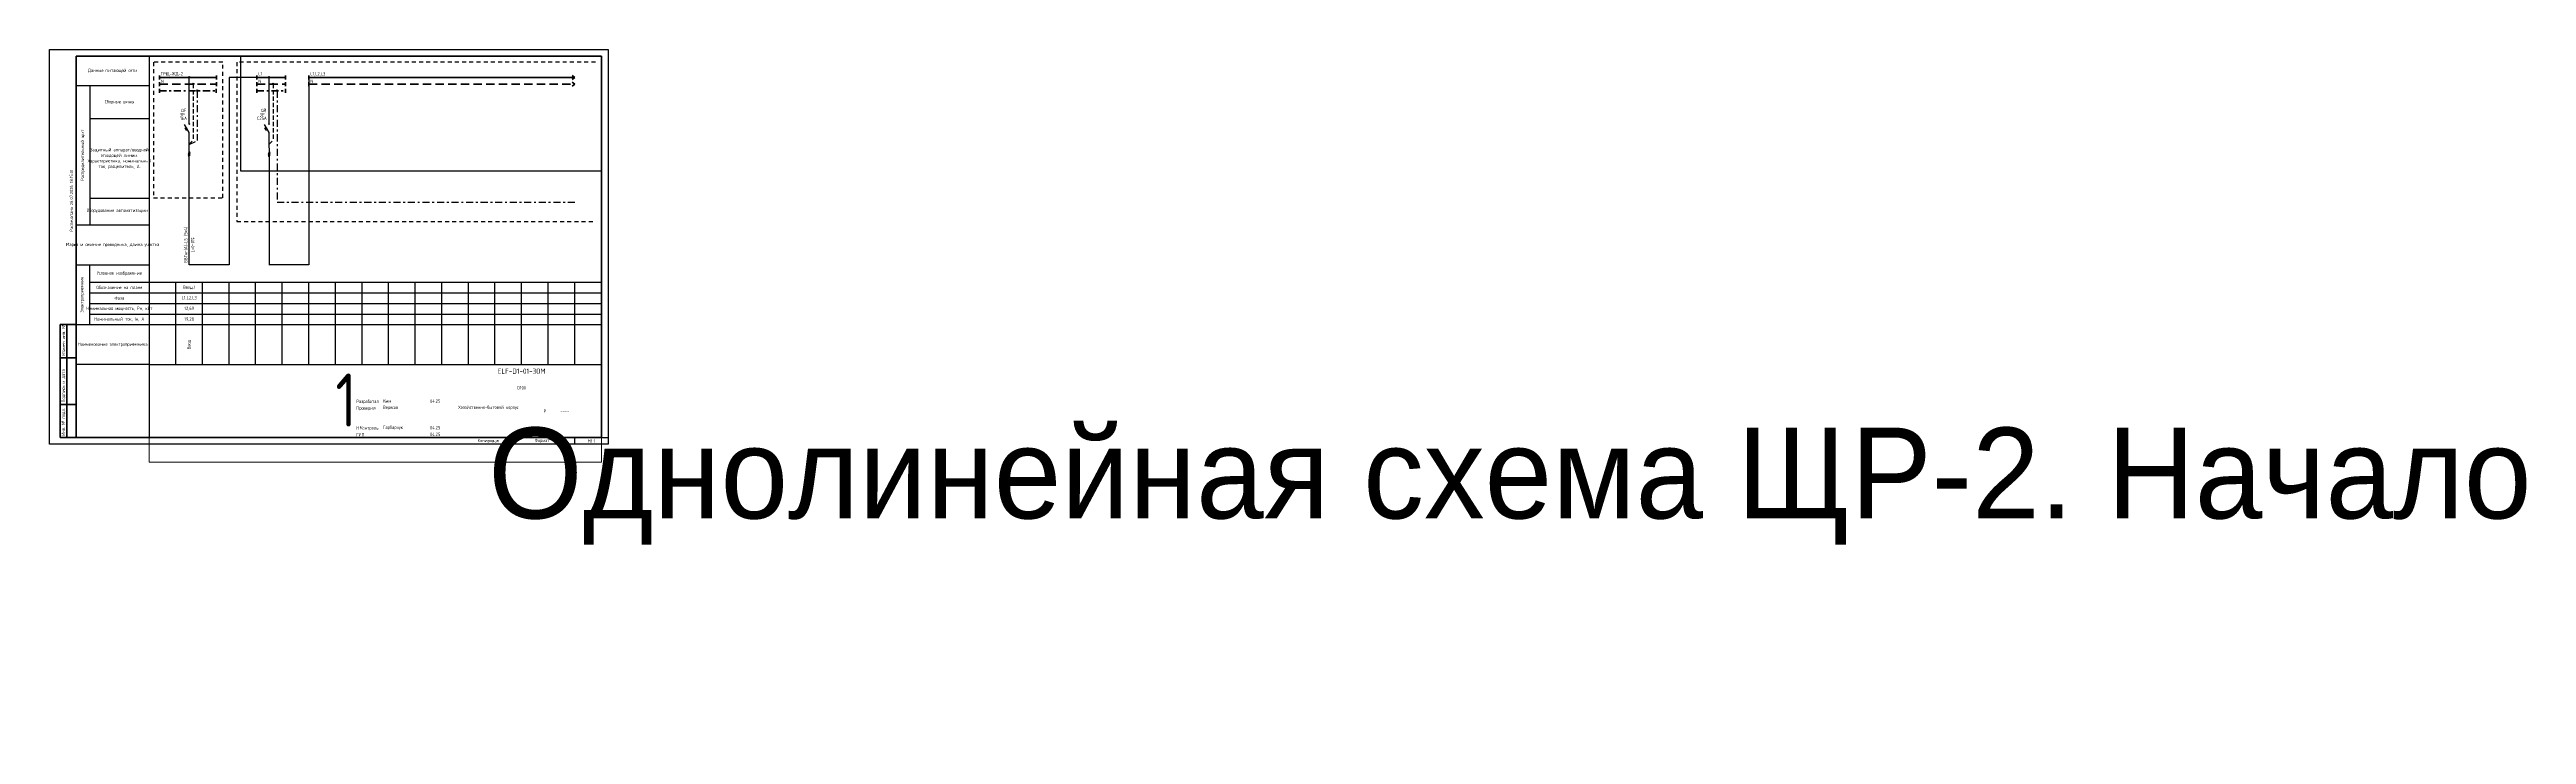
# Paper-space layout 'ЩР' of a CAD drawing. Header units: millimetres. Extents: x 0 to 1863, y -218 to 297.
# The model-space entities are those that its viewports show. They can reach past a viewport. Long polylines and large blocks are cut down to what shows.
import ezdxf
from ezdxf.enums import TextEntityAlignment as Align

# ---------------------------------------------------------------- set-up
doc = ezdxf.new("R2018")
doc.units = ezdxf.units.MM
for name, pattern in [('HIDDEN2', [4.7625, 3.175, -1.5875]), ('JIS_02_0.7', [1.35, 0.75, -0.6]), ('Штрихштриховая', [10.936111, 5.291667, -2.116667, 1.411111, -2.116667])]:
    doc.linetypes.add(name, pattern=pattern)
doc.layers.add('0-Область подсчета', color=152, linetype='Continuous', plot=False, transparency=0.5)
doc.layers.add('0_UNC Defpoints ЭОМ', color=6, linetype='Continuous', plot=False)
for name, color, linetype in [('0_Рамка', 7, 'Continuous'), ('SX_TABLE', 7, 'Continuous'), ('Нумерация QF', 7, 'Continuous')]:
    doc.layers.add(name, color=color, linetype=linetype)
doc.styles.get("Standard").update_dxf_attribs({"font": 'arial.ttf'})
doc.styles.add('SX_GOST', font='GOST2304A_0.ttf')
doc.styles.add('UNC_A', font='GOST2304A_0.ttf')
doc.styles.add('Unecom', font='GOST2304A_0.ttf', dxfattribs={"height": 2.5})
doc.styles.add('СПДС', font='isocpeur.ttf', dxfattribs={"width": 0.8, "height": 2.5})

# ---------------------------------------------------------------- blocks, each defined once
blk = doc.blocks.new('*U166')
at = {"lineweight": 60, "ltscale": 10}
for p, q in [((20, 292), (415, 292)), ((20, 5), (20, 292)), ((415, 292), (415, 5)), ((8, 90), (20, 90)), ((8, 5), (8, 90)), ((13, 90), (13, 5)), ((20, 90), (20, 5)), ((20, 90), (20, 5)), ((8, 65), (20, 65)), ((8, 30), (20, 30)), ((20, 5), (8, 5)), ((415, 5), (20, 5))]:
    blk.add_line(p, q, dxfattribs=at)
at = {"layer": '0_UNC Defpoints ЭОМ', "ltscale": 10}
blk.add_lwpolyline([(420, 0), (0, 0), (0, 297), (420, 297)], close=True, dxfattribs=at)
at = {"layer": '0_UNC Defpoints ЭОМ', "lineweight": 30}
blk.add_lwpolyline([(395, 5), (420, 5), (420, 0), (395, 0)], close=True, dxfattribs=at)
at = {"char_height": 2.5, "attachment_point": 4, "rotation": 90, "style": 'Unecom'}
for s, insert, width in [('{\\fGOST type A|b0|i1|c204|p34; }Взамен инв. №', (10.5, 65), 25), (' Подпись и дата', (10.5, 30), 35), (' Инв. № подл.', (10.5, 5), 24.419)]:
    blk.add_mtext(s, dxfattribs=dict(at, insert=insert, width=width))
at = {"style": 'Unecom'}
for s, insert, char_height, width, attachment_point, line_spacing_factor in [('ELF-D1-01-ЭОМ', (355, 55), 4, 120, 5, 2), ('D100', (355, 42.5), 2.5, 115, 5, 1.5), ('Разработал', (230.7, 32), 2.5, 20, 4, 2), ('Проверил', (230.7, 27), 2.5, 20, 4, 2), ('Ким', (250.8, 32.5), 2.5, 19.921, 4, 2), ('Вересов', (250.8, 27.5), 2.5, 19.921, 4, 2), ('04.25', (290, 32.5), 2.5, 10, 5, 2), ('Хозяйственно-бытовой корпус', (330, 27.5), 2.5, 70, 5, 1.5), ('Р', (372.5, 25), 2.5, 15, 5, 2), ('Н.Контроль', (230.7, 12), 2.5, 20, 4, 2), ('ГИП', (230.7, 7.3), 2.5, 20, 4, 2), ('----', (250.8, 7), 2.5, 19.921, 4, 2), ('Гарбарчук', (250.8, 12.5), 2.5, 19.921, 4, 2), ('04.25', (290, 12.5), 2.5, 10, 5, 2), ('04.25', (290, 7.5), 2.5, 10, 5, 2)]:
    blk.add_mtext(s, dxfattribs=dict(at, insert=insert, char_height=char_height, width=width, attachment_point=attachment_point, line_spacing_factor=line_spacing_factor))
at = {"char_height": 2.5, "attachment_point": 4, "style": 'Unecom'}
for s, insert, width in [('Формат  ', (364.9, 2.6), 50), ('\\pi1; ', (250, -133.2), 20), ('\\pi1; ', (250, -133.2), 20), ('\\pxi0.4; ', (250, -133.2), 20), ('\\pi1; ', (512.5, -218.3), 20), ('\\pi1; ', (512.5, -218.3), 20), ('\\pxi0.4; ', (512.5, -218.3), 20)]:
    blk.add_mtext(s, dxfattribs=dict(at, insert=insert, width=width))
at = {"style": 'Unecom'}
blk.add_attdef('ЛИСТ_№', text='', height=2.5, dxfattribs=at).set_placement((387.5, 25), align=Align.MIDDLE_CENTER)
blk.add_attdef('КОЛ-ВО_ЛИСТОВ', text='', height=2.5, dxfattribs=at).set_placement((404.7, 23.7), align=Align.CENTER)
at = {"lineweight": 30, "flags": 104}
blk.add_attdef('ОПИСАНИЕ_ЛИСТА', text='', height=2.5, dxfattribs=at).set_placement((329.9, 12.5), align=Align.MIDDLE_CENTER)
at = {"style": 'Unecom', "flags": 8}
blk.add_attdef('ФОРМАТ_БУМАГИ', (379.4, 1.3), '', height=2.5, dxfattribs=at)
at = {"layer": '0_Рамка', "style": 'СПДС', "width": 0.8}
blk.add_text('Распечатано 28.07.2026 18:15:01', height=2.5, rotation=90, dxfattribs=at).set_placement((16.5, 160), align=Align.MIDDLE_LEFT)
at = {"layer": 'Defpoints', "insert": (330, 2.5), "char_height": 2.5, "width": 70, "attachment_point": 5, "style": 'Unecom'}
blk.add_mtext('Копировал', dxfattribs=at)
blk = doc.blocks.new('_Боковик_схема Юником')
at = {"color": 0, "lineweight": -2, "ltscale": 3}
blk.add_lwpolyline([(0, 232), (55, 232), (55, 0), (0, 0)], close=True, dxfattribs=at)
for points in [[(0, 210), (55, 210), (55, 125), (10.3, 125)], [(10.3, 210), (10.3, 105)], [(10.3, 185), (55, 185)], [(0, 105), (55, 105)], [(0, 75), (55, 75)], [(10, 75), (10, 30)], [(10, 62), (51.8, 62)], [(10, 62), (55, 62)], [(10, 54), (55, 54)], [(10, 46), (55, 46)], [(10, 38), (55, 38)], [(0, 30), (55, 30)]]:
    blk.add_lwpolyline(points, dxfattribs=at)
at = {"color": 0, "lineweight": -2, "char_height": 2.5, "attachment_point": 5, "style": 'Unecom'}
for s, insert, width in [('Данные питающей сети', (27.5, 221), 55), ('Сборные шины', (32.6, 197.5), 44.736), ('Защитный аппарат/вводной отходящей линии.\\PХарактеристика, номинальный ток, расцепитель, А.', (32.6, 155), 44.736), ('Оборудование автоматизации', (31, 115.7), 37.884), ('Марка и сечение проводника, длина участка', (27.5, 90), 55), ('Обозначение на плане', (32.5, 58), 45), ('Условное изображение', (32.5, 68.5), 45), ('Номинальная мощность, Рн, кВт', (32.5, 42), 45), ('Фаза', (32.5, 50), 45), ('Номинальный ток, Iн, А', (32.5, 34), 45), ('Наименование электроприемника', (27.5, 15), 55)]:
    blk.add_mtext(s, dxfattribs=dict(at, insert=insert, width=width))
at = {"color": 0, "lineweight": -2, "char_height": 2.5, "attachment_point": 5, "rotation": 90, "style": 'Unecom'}
for s, insert, width in [('Распределительный щит', (5.1, 157.5), 105), ('Электроприемник', (4.6, 52.5), 45)]:
    blk.add_mtext(s, dxfattribs=dict(at, insert=insert, width=width))
blk = doc.blocks.new('*U102')
at = {"linetype": 'ByBlock', "lineweight": 40}
for points in [[(0, 1.5), (0, -1.5)], [(0, 0), (42.9, 0)], [(42.9, 1.5), (42.9, -1.5)], [(0, -3.5), (0, -6.5)], [(42.9, -3.5), (42.9, -6.5)]]:
    blk.add_lwpolyline(points, dxfattribs=at)
at = {"color": 4, "linetype": 'HIDDEN2', "lineweight": 40, "ltscale": 2}
blk.add_lwpolyline([(0, -5), (42.9, -5)], dxfattribs=at)
at = {"insert": (1.2, -1.6), "char_height": 2.5, "attachment_point": 1, "style": 'UNC_A'}
blk.add_mtext_dynamic_manual_height_columns('N', width=3.844, gutter_width=12.5, heights=[0], dxfattribs=at)
at = {"style": 'UNC_A'}
blk.add_attdef('ЛИНИЯ', (1, 1.5), '', height=2.5, dxfattribs=at)
blk = doc.blocks.new('*U161')
at = {"linetype": 'ByBlock', "lineweight": 40}
for points in [[(0, 1.5), (0, -1.5)], [(0, 0), (21.5, 0)], [(21.5, 1.5), (21.5, -1.5)], [(0, -3.5), (0, -6.5)], [(21.5, -3.5), (21.5, -6.5)]]:
    blk.add_lwpolyline(points, dxfattribs=at)
at = {"color": 4, "linetype": 'HIDDEN2', "lineweight": 40, "ltscale": 2}
blk.add_lwpolyline([(0, -5), (21.5, -5)], dxfattribs=at)
at = {"insert": (1.2, -1.6), "char_height": 2.5, "attachment_point": 1, "style": 'UNC_A'}
blk.add_mtext_dynamic_manual_height_columns('N', width=3.844, gutter_width=12.5, heights=[0], dxfattribs=at)
at = {"style": 'UNC_A'}
blk.add_attdef('ЛИНИЯ', (1, 1.5), '', height=2.5, dxfattribs=at)
blk = doc.blocks.new('*U104')
at = {"lineweight": 25}
for p, q in [((-0.7, -0.7), (0.7, 0.7)), ((-0.7, -1.7), (0.7, -0.3)), ((-0.7, -2.7), (0.7, -1.3))]:
    blk.add_line(p, q, dxfattribs=at)
blk = doc.blocks.new('*U122')
for p, q in [((0, -36.3), (0, -1.2)), ((0, -42.8), (-3.5, -36.7)), ((-0.4, -36.6), (0.4, -35.9)), ((0.4, -36.6), (-0.4, -35.9)), ((0, -54.3), (0, -42.8))]:
    blk.add_line(p, q)
at = {"color": 4, "linetype": 'HIDDEN2'}
for p in [(3, -6.2), (0, -51.6)]:
    blk.add_line(p, (3, -48.6), dxfattribs=at)
blk.add_lwpolyline([(-2.1, -41.1), (-3.1, -39.4), (-2.3, -38.9), (-1.3, -40.6)], close=True)
for centre in [(0, -1.2), (3, -6.2)]:
    blk.add_circle(centre, 0.5)
at = {"insert": (-6.2, -24.9), "char_height": 2.5, "attachment_point": 1, "style": 'Unecom'}
blk.add_mtext_dynamic_manual_height_columns('\\pxql;QF', width=5.707, gutter_width=12.5, heights=[4.37], dxfattribs=at)
at = {"style": 'Unecom'}
for tag, p in [('P', (-3.4, -30.4)), ('A', (-1.7, -33.3))]:
    blk.add_attdef(tag, text='', height=2.5, dxfattribs=at).set_placement(p, align=Align.RIGHT)
blk.add_attdef('N', (-3.2, -27.4), '', height=2.5, dxfattribs=at)
blk = doc.blocks.new('*U164')
at = {"lineweight": 40}
for p, q in [((200, 0), (198, 1.5)), ((200, 0), (198, -1.5)), ((200, -5), (198, -3.5)), ((200, -5), (198, -6.5))]:
    blk.add_line(p, q, dxfattribs=at)
at = {"linetype": 'ByBlock', "lineweight": 40}
for points in [[(0, 1.5), (0, -1.5)], [(0, 0), (200, 0)], [(0, -3.5), (0, -6.5)]]:
    blk.add_lwpolyline(points, dxfattribs=at)
at = {"color": 4, "linetype": 'HIDDEN2', "lineweight": 40, "ltscale": 2}
blk.add_lwpolyline([(0, -5), (200, -5)], dxfattribs=at)
at = {"insert": (1.2, -1.6), "char_height": 2.5, "attachment_point": 1, "style": 'UNC_A'}
blk.add_mtext_dynamic_manual_height_columns('N', width=3.844, gutter_width=12.5, heights=[0], dxfattribs=at)
at = {"style": 'UNC_A'}
blk.add_attdef('ЛИНИЯ', (1, 1.5), '', height=2.5, dxfattribs=at)
blk = doc.blocks.new('SX_TCOL')
for p, q in [((-10, 62), (10, 62)), ((10, 0), (10, 62)), ((-10, 54), (10, 54)), ((-10, 46), (10, 46)), ((-10, 38), (10, 38)), ((-10, 30), (10, 30)), ((-10, 0), (10, 0))]:
    blk.add_line(p, q)
at = {"style": 'SX_GOST'}
for tag, p in [('CAB1', (-2.6, 90)), ('CAB2', (2.6, 90)), ('NAME1', (-3.6, 15)), ('NAME2', (0, 15)), ('NAME3', (3.6, 15))]:
    blk.add_attdef(tag, text='', height=2.5, rotation=90, dxfattribs=at).set_placement(p, align=Align.MIDDLE)
for tag, p in [('LINE', (0, 58)), ('POW', (0, 42)), ('PH', (0, 50)), ('CUR', (0, 34))]:
    blk.add_attdef(tag, text='', height=2.5, dxfattribs=at).set_placement(p, align=Align.MIDDLE)

msp = doc.modelspace()

# ---------------------------------------------------------------- linework, layer by layer
at = {"color": 6}
for points in [[(395, 1578), (55, 1578), (55, 1291), (395, 1291), (395, 1578)], [(735, 1578), (395, 1578), (395, 1291), (735, 1291), (735, 1578)]]:
    msp.add_lwpolyline(points, dxfattribs=at)
at = {"linetype": 'JIS_02_0.7', "ltscale": 4}
for points in [[(110.2, 1573.5), (58.1, 1573.5), (58.1, 1471.4), (110.2, 1471.4), (110.2, 1573.5)], [(390.5, 1573.5), (120.9, 1573.5), (120.9, 1453.5), (390.5, 1453.5)]]:
    msp.add_lwpolyline(points, dxfattribs=at)
at = {"lineweight": 40}
for points in [[(62.6, 1553.5), (62.6, 1550.5)], [(105.4, 1553.5), (105.4, 1550.5)], [(135.9, 1553.5), (135.9, 1550.5)], [(157.4, 1553.5), (157.4, 1550.5)]]:
    msp.add_lwpolyline(points, dxfattribs=at)
at = {"color": 3, "linetype": 'Штрихштриховая', "lineweight": 40}
for points in [[(62.6, 1552), (105.4, 1552)], [(135.9, 1552), (157.4, 1552)]]:
    msp.add_lwpolyline(points, dxfattribs=at)
for points in [[(135.9, 1562), (115, 1562), (115, 1421), (85, 1421)], [(279.9, 1562), (175, 1562), (175, 1421), (145, 1421)], [(85, 1421), (85.1, 1508.9)], [(145.1, 1508.9), (145.1, 1421)]]:
    msp.add_lwpolyline(points)
at = {"color": 3, "linetype": 'Штрихштриховая'}
for points in [[(91.1, 1552), (91.1, 1514.5)], [(151.1, 1552), (151.1, 1468.1)], [(85.1, 1511.6), (91.1, 1514.5)], [(151.1, 1468.1), (375, 1468.1)]]:
    msp.add_lwpolyline(points, dxfattribs=at)
at = {"color": 0, "linetype": 'ByBlock', "lineweight": -3}
for centre in [(91.1, 1552), (151.1, 1552)]:
    msp.add_circle(centre, 0.575, dxfattribs=at)
at = {"layer": '0-Область подсчета'}
msp.add_lwpolyline([(123.8, 1627.1), (1973, 1627.1), (1973, 1491.5), (123.8, 1491.5)], close=True, dxfattribs=at)

# ---------------------------------------------------------------- block references
at = {"lineweight": -3}
msp.add_blockref('_Боковик_схема Юником', (0, 1346), dxfattribs=at)
for name, p, values in [('*U102', (62.6, 1562), {'ЛИНИЯ': 'ГРЩ-ЖД-2'}), ('*U161', (135.9, 1562), {'ЛИНИЯ': 'L1'}), ('*U164', (175, 1562), {'ЛИНИЯ': 'L1,L2,L3'})]:
    msp.add_blockref(name, p).add_auto_attribs(values)
at = {"color": 1}
ref = msp.add_blockref('*U122', (85.1, 1563.3), dxfattribs=at)
ref.add_attrib('P', '3P', dxfattribs={"height": 2.5, "style": 'Unecom'}).set_placement((81.7, 1532.8), align=Align.RIGHT)
ref.add_attrib('A', '16А', dxfattribs={"height": 2.5, "style": 'Unecom'}).set_placement((83.4, 1530), align=Align.RIGHT)
ref = msp.add_blockref('*U122', (145.1, 1563.3), dxfattribs=at)
ref.add_attrib('P', '3P', dxfattribs={"height": 2.5, "style": 'Unecom'}).set_placement((141.7, 1532.8), align=Align.RIGHT)
ref.add_attrib('A', 'С25А', dxfattribs={"height": 2.5, "style": 'Unecom'}).set_placement((143.4, 1530), align=Align.RIGHT)
for p in [(85, 1505.4), (145.1, 1505.4)]:
    msp.add_blockref('*U104', p)
at = {"layer": 'SX_TABLE'}
for name, p in [('_Боковик_схема Юником', (0, 1346)), ('SX_TCOL', (65, 1346)), ('SX_TCOL', (105, 1346)), ('SX_TCOL', (125, 1346)), ('SX_TCOL', (145, 1346)), ('SX_TCOL', (165, 1346)), ('SX_TCOL', (185, 1346)), ('SX_TCOL', (205, 1346)), ('SX_TCOL', (225, 1346)), ('SX_TCOL', (245, 1346)), ('SX_TCOL', (265, 1346)), ('SX_TCOL', (285, 1346)), ('SX_TCOL', (305, 1346)), ('SX_TCOL', (325, 1346)), ('SX_TCOL', (345, 1346)), ('SX_TCOL', (365, 1346)), ('SX_TCOL', (385, 1346)), ('SX_TCOL', (405, 1346))]:
    msp.add_blockref(name, p, dxfattribs=at)
msp.add_blockref('SX_TCOL', (85, 1346), dxfattribs=at).add_auto_attribs({'NAME2': 'Ввод', 'CUR': '19,28', 'POW': '12,69', 'PH': 'L1,L2,L3', 'LINE': 'Ввод.1', 'CAB1': 'ВВГнг(А)-LS (5х4)', 'CAB2': 'L=0-0%'})

# ---------------------------------------------------------------- texts
at = {"layer": 'Defpoints', "color": 6, "insert": (195, 1339.3), "char_height": 40, "attachment_point": 1, "style": 'Unecom'}
msp.add_mtext_dynamic_manual_height_columns('1', width=99.921, gutter_width=12.5, heights=[0], dxfattribs=at)
at = {"layer": 'Нумерация QF', "insert": (141.9, 1537.1), "char_height": 2.5, "attachment_point": 4, "style": 'Unecom'}
msp.add_mtext_dynamic_manual_height_columns('1', width=7.51, gutter_width=12.5, heights=[0], dxfattribs=at)

psp = doc.layouts.new('ЩР')

# ---------------------------------------------------------------- block references
at = {"ltscale": 100}
ref = psp.add_blockref('*U166', (0, 0), dxfattribs=at)
ref.add_attrib('ФОРМАТ_БУМАГИ', 'А3', (379.4, 1.3), dxfattribs={"height": 2.5, "style": 'Unecom'})
ref.add_attrib('ЛИСТ_№', '----', dxfattribs={"height": 2.5, "style": 'Unecom'}).set_placement((387.5, 25), align=Align.MIDDLE_CENTER)
lines = psp.add_mtext('Однолинейная схема ЩР-2. Начало', dxfattribs={"insert": (329.9, 12.5), "char_height": 68.284, "attachment_point": 1})
ref.add_attrib('ОПИСАНИЕ_ЛИСТА', '', (329.9, 12.5), dxfattribs={"flags": 104}).embed_mtext(lines)
at = {"lineweight": -3}
psp.add_blockref('_Боковик_схема Юником', (20, 60), dxfattribs=at)

# ---------------------------------------------------------------- texts
at = {"insert": (407.5, 2.5), "char_height": 2.5, "width": 25, "attachment_point": 5, "line_spacing_factor": 2, "style": 'Unecom'}
psp.add_mtext('М1:1', dxfattribs=at)

# ---------------------------------------------------------------- viewports
at = {"layer": 'Defpoints', "color": 6}
psp.add_viewport(center=(245, 139.3), size=(340, 305.449), view_center_point=(225, 1425.3), view_height=305.449, dxfattribs=at)

doc.saveas('drawing.dxf')
